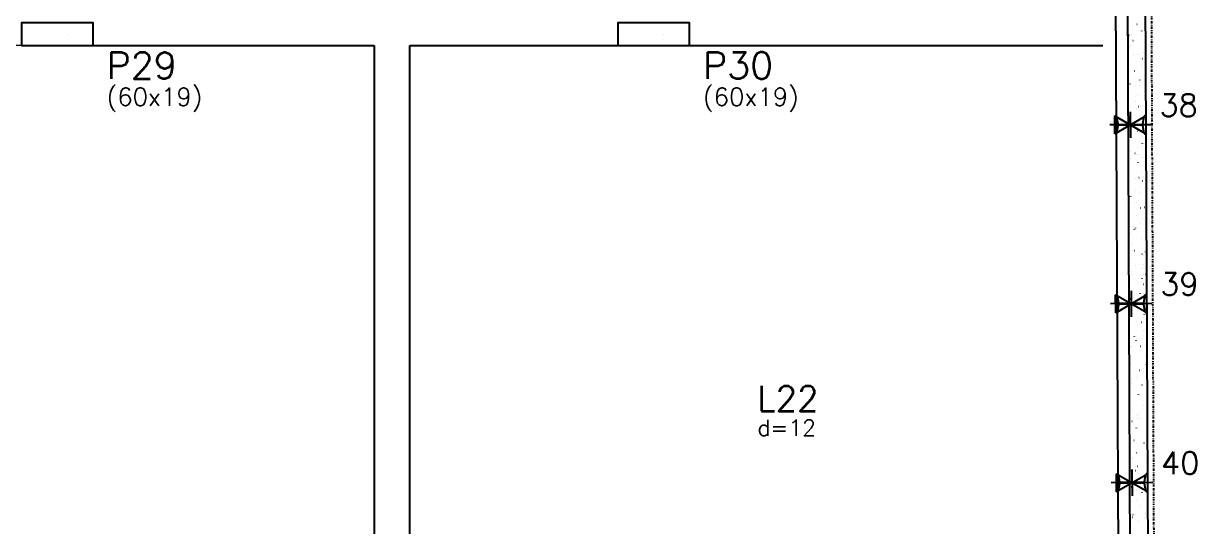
# Model space of a CAD drawing. Extents: x -40810 to 33675, y -2018 to 21213.
# Drawn here: x 26302 to 27286, y 2185 to 2607 of the extents above; entities that cross this region are included whole.
import ezdxf

# ---------------------------------------------------------------- set-up
doc = ezdxf.new("R2010")
doc.units = 0
doc.linetypes.add('ESTILO_TQS_0003', pattern=[1.5, 0.5, -0.4, 0.1, -0.5])
doc.layers.get('0').update_dxf_attribs({"color": 1, "lineweight": 9})
for name, color, linetype in [('1', 5, 'Continuous'), ('10', 7, 'Continuous'), ('12', 3, 'Continuous'), ('13', 7, 'Continuous'), ('19', 5, 'Continuous'), ('24', 5, 'ESTILO_TQS_0003'), ('242', 3, 'Continuous'), ('3', 2, 'Continuous'), ('49', 20, 'Continuous'), ('51', 6, 'Continuous'), ('52', 21, 'Continuous'), ('9', 3, 'Continuous')]:
    doc.layers.add(name, color=color, linetype=linetype)
doc.layers.add('SARRAFO_2_2X7', color=24, linetype='Continuous', lineweight=15)
doc.styles.get("Standard").update_dxf_attribs({"font": 'romans.shx', "width": 0.8})

# ---------------------------------------------------------------- blocks, each defined once
blk = doc.blocks.new('_H9EFD498501-004')
for p, q in [((3963.743841, 3129.511517), (3963.743841, 3129.511517)), ((3963.743841, 3129.511517), (3963.743841, 3129.511517)), ((3963.743841, 3129.511517), (3963.743841, 3129.511517)), ((3967.936705, 3130.441052), (3968.009927, 3130.457285)), ((3971.597815, 3131.252701), (3971.671037, 3131.268934)), ((3978.079411, 3128.664199), (3978.125068, 3128.723701)), ((3963.777037, 3122.131784), (3963.777037, 3122.131784)), ((3963.777037, 3122.131784), (3963.777037, 3122.131784)), ((3963.777037, 3122.131784), (3963.777037, 3122.131784)), ((3964.933177, 3122.182262), (3965.008105, 3122.185534)), ((3966.806392, 3122.264049), (3966.881321, 3122.26732)), ((3967.683641, 3125.729411), (3967.693431, 3125.803769)), ((3975.647969, 3122.65008), (3975.722898, 3122.653352)), ((3975.682413, 3125.54037), (3975.72807, 3125.599872)), ((3963.801768, 3116.633801), (3963.801768, 3116.633801)), ((3963.801768, 3116.633801), (3963.801768, 3116.633801)), ((3963.831179, 3110.095542), (3963.831179, 3110.095542)), ((3963.831179, 3110.095542), (3963.831179, 3110.095542)), ((3963.831179, 3110.095542), (3963.831179, 3110.095542)), ((3965.683506, 3112.509542), (3965.729164, 3112.569043)), ((3966.092854, 3113.646177), (3966.102643, 3113.720535)), ((3968.292591, 3117.629392), (3968.365813, 3117.645625)), ((3969.427389, 3117.388665), (3969.473046, 3117.448166)), ((3963.859695, 3103.756085), (3963.859695, 3103.756085)), ((3963.859695, 3103.756085), (3963.859695, 3103.756085)), ((3963.859695, 3103.756085), (3963.859695, 3103.756085)), ((3963.867453, 3102.031597), (3963.867453, 3102.031597)), ((3963.867453, 3102.031597), (3963.867453, 3102.031597)), ((3964.360153, 3102.053109), (3964.435081, 3102.05638)), ((3964.428645, 3101.005255), (3964.438434, 3101.079613)), ((3969.014589, 3104.898898), (3969.087811, 3104.915131)), ((3972.675699, 3105.710546), (3972.748921, 3105.726779)), ((3974.475516, 3102.494755), (3974.550445, 3102.498026)), ((3976.348731, 3102.576541), (3976.42366, 3102.579813)), ((3977.179957, 3107.82169), (3977.189747, 3107.896048)), ((3963.890458, 3096.917321), (3963.890458, 3096.917321)), ((3963.917623, 3090.87837), (3963.917623, 3090.87837)), ((3963.917623, 3090.87837), (3963.917623, 3090.87837)), ((3969.370475, 3092.087238), (3969.443697, 3092.103471)), ((3975.691959, 3096.519218), (3975.701748, 3096.593577)), ((3975.857643, 3094.143045), (3975.9033, 3094.202546)), ((3978.254641, 3097.266873), (3978.300298, 3097.326375)), ((3963.957868, 3081.93141), (3963.957868, 3081.93141)), ((3963.97261, 3078.654168), (3963.97261, 3078.654168)), ((3963.97261, 3078.654168), (3963.97261, 3078.654168)), ((3963.97261, 3078.654168), (3963.97261, 3078.654168)), ((3965.060915, 3081.97957), (3965.135844, 3081.982841)), ((3965.858736, 3081.112216), (3965.904393, 3081.171718)), ((3969.602619, 3085.991339), (3969.648276, 3086.050841)), ((3970.092473, 3079.356744), (3970.165695, 3079.372977)), ((3973.753583, 3080.168392), (3973.826805, 3080.184625)), ((3973.902492, 3082.365602), (3973.977421, 3082.368873)), ((3974.101171, 3084.435984), (3974.11096, 3084.510342)), ((3963.97555, 3078.000654), (3963.97555, 3078.000654)), ((3963.97555, 3078.000654), (3963.97555, 3078.000654)), ((3963.97555, 3078.000654), (3963.97555, 3078.000654)), ((3972.436962, 3071.795062), (3972.446751, 3071.869421)), ((3964.033477, 3065.122939), (3964.033477, 3065.122939)), ((3964.033477, 3065.122939), (3964.033477, 3065.122939)), ((3964.048284, 3061.831223), (3964.048284, 3061.831223)), ((3964.048284, 3061.831223), (3964.048284, 3061.831223)), ((3964.048284, 3061.831223), (3964.048284, 3061.831223)), ((3970.448359, 3066.545084), (3970.521582, 3066.561317)), ((3970.948963, 3060.492591), (3970.958753, 3060.566949)), ((3972.730039, 3062.210276), (3972.804968, 3062.213548)), ((3974.603254, 3062.292063), (3974.678183, 3062.295334)), ((3976.032873, 3062.745719), (3976.07853, 3062.805221)), ((3978.429871, 3065.869548), (3978.475528, 3065.929049)), ((3964.091404, 3052.245223), (3964.091404, 3052.245223)), ((3964.091404, 3052.245223), (3964.091404, 3052.245223)), ((3964.091404, 3052.245223), (3964.091404, 3052.245223)), ((3966.033966, 3049.71489), (3966.079623, 3049.774392)), ((3969.777849, 3054.594013), (3969.823506, 3054.653515)), ((3971.170357, 3053.814589), (3971.243579, 3053.830822)), ((3974.831467, 3054.626238), (3974.904689, 3054.642471)), ((3964.114041, 3047.212795), (3964.114041, 3047.212795)), ((3964.114041, 3047.212795), (3964.114041, 3047.212795)), ((3964.114041, 3047.212795), (3964.114041, 3047.212795)), ((3964.138699, 3041.731036), (3964.138699, 3041.731036)), ((3964.138699, 3041.731036), (3964.138699, 3041.731036)), ((3964.149331, 3039.367508), (3964.149331, 3039.367508)), ((3964.149331, 3039.367508), (3964.149331, 3039.367508)), ((3969.358175, 3048.409356), (3969.367965, 3048.483715)), ((3971.526244, 3041.00293), (3971.599466, 3041.019163)), ((3972.157015, 3042.081123), (3972.231944, 3042.084394)), ((3967.693966, 3035.768435), (3967.703756, 3035.842793)), ((3976.208102, 3031.348393), (3976.25376, 3031.407895)), ((3978.605101, 3034.472222), (3978.650758, 3034.531724)), ((3978.95728, 3031.282398), (3978.96707, 3031.356757)), ((3964.207258, 3026.489792), (3964.207258, 3026.489792)), ((3964.207258, 3026.489792), (3964.207258, 3026.489792)), ((3964.207258, 3026.489792), (3964.207258, 3026.489792)), ((3964.229114, 3021.630849), (3964.229114, 3021.630849)), ((3964.229114, 3021.630849), (3964.229114, 3021.630849)), ((3964.229114, 3021.630849), (3964.229114, 3021.630849)), ((3966.205968, 3024.465963), (3966.215757, 3024.540321)), ((3969.953079, 3023.196688), (3969.998736, 3023.256189)), ((3970.984562, 3021.925798), (3971.059491, 3021.929069)), ((3972.248241, 3028.272435), (3972.321463, 3028.288668)), ((3972.857777, 3022.007584), (3972.932706, 3022.010856)), ((3975.909351, 3029.084084), (3975.982573, 3029.100317)), ((3964.255472, 3015.771422), (3964.255472, 3015.771422)), ((3964.255472, 3015.771422), (3964.255472, 3015.771422)), ((3964.255472, 3015.771422), (3964.255472, 3015.771422)), ((3964.265185, 3013.612076), (3964.265185, 3013.612076)), ((3964.265185, 3013.612076), (3964.265185, 3013.612076)), ((3964.282095, 3009.852704), (3964.282095, 3009.852704)), ((3964.282095, 3009.852704), (3964.282095, 3009.852704)), ((3964.61518, 3012.382729), (3964.624969, 3012.457087)), ((3966.209196, 3018.317565), (3966.254853, 3018.377066)), ((3972.604128, 3015.460776), (3972.67735, 3015.477009)), ((3977.366492, 3019.199164), (3977.376282, 3019.273522)), ((3964.31953, 3001.530662), (3964.31953, 3001.530662)), ((3964.31953, 3001.530662), (3964.31953, 3001.530662)), ((3964.323112, 3000.734361), (3964.323112, 3000.734361)), ((3964.323112, 3000.734361), (3964.323112, 3000.734361)), ((3964.323112, 3000.734361), (3964.323112, 3000.734361)), ((3970.411538, 3001.796644), (3970.486467, 3001.799916)), ((3973.326125, 3002.730281), (3973.399348, 3002.746514)), ((3975.702283, 3006.558242), (3975.712073, 3006.6326)), ((3976.383332, 2999.951068), (3976.428989, 3000.010569)), ((3976.987235, 3003.541929), (3977.060458, 3003.558162)), ((3978.78033, 3003.074897), (3978.825988, 3003.134398)), ((3970.128309, 2991.799362), (3970.173966, 2991.858864)), ((3974.214285, 2995.255771), (3974.224074, 2995.330129)), ((3964.381039, 2987.856645), (3964.381039, 2987.856645)), ((3964.381039, 2987.856645), (3964.381039, 2987.856645)), ((3964.396902, 2984.330048), (3964.396902, 2984.330048)), ((3964.396902, 2984.330048), (3964.396902, 2984.330048)), ((3964.396902, 2984.330048), (3964.396902, 2984.330048)), ((3964.409945, 2981.430475), (3964.409945, 2981.430475)), ((3964.409945, 2981.430475), (3964.409945, 2981.430475)), ((3964.409945, 2981.430475), (3964.409945, 2981.430475)), ((3966.384426, 2986.920239), (3966.430083, 2986.979741)), ((3969.239085, 2981.641319), (3969.314014, 2981.644591)), ((3971.1123, 2981.723106), (3971.187229, 2981.726377)), ((3972.623497, 2983.172536), (3972.633286, 2983.246895)), ((3973.682012, 2989.918621), (3973.755234, 2989.934854)), ((3964.438966, 2974.97893), (3964.438966, 2974.97893)), ((3964.438966, 2974.97893), (3964.438966, 2974.97893)), ((3964.438966, 2974.97893), (3964.438966, 2974.97893)), ((3970.959288, 2970.531614), (3970.969077, 2970.605973)), ((3974.404009, 2977.188127), (3974.477232, 2977.20436)), ((3978.06512, 2977.999775), (3978.138342, 2978.016008)), ((3978.95556, 2971.677571), (3979.001217, 2971.737072)), ((3964.496893, 2962.101214), (3964.496893, 2962.101214)), ((3964.496893, 2962.101214), (3964.496893, 2962.101214)), ((3964.500361, 2961.330288), (3964.500361, 2961.330288)), ((3964.500361, 2961.330288), (3964.500361, 2961.330288)), ((3968.666061, 2961.512166), (3968.74099, 2961.515437)), ((3974.759896, 2964.376467), (3974.833118, 2964.3927)), ((3976.558562, 2968.553742), (3976.604219, 2968.613244)), ((3978.781424, 2961.953812), (3978.856353, 2961.957084)), ((3964.538333, 2952.888675), (3964.538333, 2952.888675)), ((3964.538333, 2952.888675), (3964.538333, 2952.888675)), ((3964.538333, 2952.888675), (3964.538333, 2952.888675)), ((3966.559656, 2955.522914), (3966.605313, 2955.582415)), ((3969.471289, 2959.229143), (3969.481079, 2959.303501)), ((3970.303538, 2960.402037), (3970.349196, 2960.461538)), ((3975.481894, 2951.645973), (3975.555116, 2951.662205)), ((3979.143004, 2952.457621), (3979.216226, 2952.473854)), ((3964.55482, 2949.223499), (3964.55482, 2949.223499)), ((3964.55482, 2949.223499), (3964.55482, 2949.223499)), ((3964.55482, 2949.223499), (3964.55482, 2949.223499)), ((3964.590776, 2941.2301), (3964.590776, 2941.2301)), ((3964.590776, 2941.2301), (3964.590776, 2941.2301)), ((3964.590776, 2941.2301), (3964.590776, 2941.2301)), ((3967.493608, 2941.356841), (3967.568537, 2941.360112)), ((3967.880501, 2947.145909), (3967.890291, 2947.220267)), ((3969.366823, 2941.438627), (3969.441752, 2941.441899)), ((3978.2084, 2941.824659), (3978.283329, 2941.82793)), ((3978.967605, 2941.321422), (3978.977394, 2941.39578)), ((3964.612747, 2936.345783), (3964.612747, 2936.345783)), ((3964.612747, 2936.345783), (3964.612747, 2936.345783)), ((3966.216292, 2934.504987), (3966.226082, 2934.579345)), ((3975.83778, 2938.834313), (3975.911002, 2938.850546)), ((3976.733792, 2937.156417), (3976.779449, 2937.215918)), ((3979.13079, 2940.280245), (3979.176447, 2940.339747)), ((3964.670674, 2923.468068), (3964.670674, 2923.468068)), ((3964.670674, 2923.468068), (3964.670674, 2923.468068)), ((3964.670674, 2923.468068), (3964.670674, 2923.468068)), ((3964.673733, 2922.788087), (3964.673733, 2922.788087)), ((3964.673733, 2922.788087), (3964.673733, 2922.788087)), ((3964.673733, 2922.788087), (3964.673733, 2922.788087)), ((3964.679764, 2921.447302), (3964.679764, 2921.447302)), ((3964.679764, 2921.447302), (3964.679764, 2921.447302)), ((3964.679764, 2921.447302), (3964.679764, 2921.447302)), ((3964.728294, 2923.202515), (3964.738083, 2923.276874)), ((3966.734886, 2924.125588), (3966.780543, 2924.185089)), ((3966.920584, 2921.227687), (3966.995513, 2921.230959)), ((3970.478768, 2929.004711), (3970.524425, 2929.064212)), ((3976.559778, 2926.103818), (3976.633, 2926.120051)), ((3977.035947, 2921.669334), (3977.110876, 2921.672605)), ((3977.479606, 2930.018951), (3977.489396, 2930.093309)), ((3978.909163, 2921.75112), (3978.984091, 2921.754392)), ((3964.681192, 2921.129913), (3964.681192, 2921.129913)), ((3964.681192, 2921.129913), (3964.681192, 2921.129913)), ((3975.888818, 2917.935716), (3975.898608, 2918.010075)), ((3976.915664, 2913.292159), (3976.988887, 2913.308392)), ((3964.728601, 2910.590352), (3964.728601, 2910.590352)), ((3964.728601, 2910.590352), (3964.728601, 2910.590352)), ((3974.224609, 2905.294794), (3974.234399, 2905.369153)), ((3976.462923, 2901.54018), (3976.537852, 2901.543452)), ((3976.909022, 2905.759091), (3976.954679, 2905.818592)), ((3979.30602, 2908.88292), (3979.351677, 2908.942421)), ((3964.771607, 2901.029726), (3964.771607, 2901.029726)), ((3964.771607, 2901.029726), (3964.771607, 2901.029726)), ((3964.771607, 2901.029726), (3964.771607, 2901.029726)), ((3964.786528, 2897.712636), (3964.786528, 2897.712636)), ((3964.786528, 2897.712636), (3964.786528, 2897.712636)), ((3964.786528, 2897.712636), (3964.786528, 2897.712636)), ((3965.748131, 2901.072362), (3965.82306, 2901.075634)), ((3966.910115, 2892.728262), (3966.955772, 2892.787764)), ((3967.621346, 2901.154149), (3967.696275, 2901.15742)), ((3970.653998, 2897.607385), (3970.699655, 2897.666887)), ((3972.736611, 2893.992323), (3972.7464, 2894.066681)), ((3977.637662, 2900.561664), (3977.710884, 2900.577897)), ((3964.821195, 2890.005928), (3964.821195, 2890.005928)), ((3964.821195, 2890.005928), (3964.821195, 2890.005928)), ((3964.821195, 2890.005928), (3964.821195, 2890.005928)), ((3964.844455, 2884.834921), (3964.886775, 2884.844303)), ((3964.844455, 2884.834921), (3964.844455, 2884.834921)), ((3971.145823, 2881.909089), (3971.155612, 2881.983447)), ((3977.993549, 2887.750005), (3978.066771, 2887.766238)), ((3964.862023, 2880.929539), (3964.862023, 2880.929539)), ((3964.862023, 2880.929539), (3964.862023, 2880.929539)), ((3965.175107, 2880.943209), (3965.250035, 2880.94648)), ((3975.29047, 2881.384855), (3975.365399, 2881.388127)), ((3977.084252, 2874.361765), (3977.129909, 2874.421267)), ((3977.163686, 2881.466642), (3977.238614, 2881.469913)), ((3978.715546, 2875.01951), (3978.788768, 2875.035743)), ((3979.48125, 2877.485594), (3979.526907, 2877.545096)), ((3964.902383, 2871.957205), (3964.902383, 2871.957205)), ((3964.902383, 2871.957205), (3964.902383, 2871.957205)), ((3964.902383, 2871.957205), (3964.902383, 2871.957205)), ((3969.481614, 2869.268167), (3969.491403, 2869.342525)), ((3970.829228, 2866.21006), (3970.874885, 2866.269561)), ((3979.071433, 2862.20785), (3979.144655, 2862.224083)), ((3964.952438, 2860.829352), (3964.952438, 2860.829352)), ((3964.96031, 2859.07949), (3964.96031, 2859.07949)), ((3964.962626, 2858.564555), (3964.962626, 2858.564555)), ((3964.962626, 2858.564555), (3964.962626, 2858.564555)), ((3964.962626, 2858.564555), (3964.962626, 2858.564555)), ((3965.875869, 2860.86967), (3965.950798, 2860.872942)), ((3965.891437, 2859.285916), (3965.964659, 2859.302149)), ((3967.085345, 2861.330937), (3967.131002, 2861.390438)), ((3967.993615, 2857.965695), (3968.003405, 2858.040054)), ((3974.717446, 2861.255702), (3974.792375, 2861.258973)), ((3979.15414, 2852.698896), (3979.163929, 2852.773255)), ((3965.018237, 2846.201774), (3965.018237, 2846.201774)), ((3965.018237, 2846.201774), (3965.018237, 2846.201774)), ((3965.018237, 2846.201774), (3965.018237, 2846.201774)), ((3966.402827, 2845.882461), (3966.412617, 2845.956819)), ((3977.259482, 2842.96444), (3977.305139, 2843.023941)), ((3979.65648, 2846.088268), (3979.702137, 2846.14777)), ((3979.79343, 2849.477356), (3979.866652, 2849.493589)), ((3965.042854, 2840.729165), (3965.042854, 2840.729165)), ((3965.042854, 2840.729165), (3965.042854, 2840.729165)), ((3965.042854, 2840.729165), (3965.042854, 2840.729165)), ((3965.065371, 2835.723469), (3965.065371, 2835.723469)), ((3965.065371, 2835.723469), (3965.065371, 2835.723469)), ((3965.076164, 2833.324059), (3965.076164, 2833.324059)), ((3966.969321, 2833.743761), (3967.042543, 2833.759994)), ((3971.004458, 2834.812734), (3971.050115, 2834.872236)), ((3973.544993, 2841.100377), (3973.619922, 2841.103648)), ((3975.418208, 2841.182163), (3975.493137, 2841.185434)), ((3977.489931, 2840.057974), (3977.49972, 2840.132333)), ((3965.104057, 2827.123182), (3965.104057, 2827.123182)), ((3965.104057, 2827.123182), (3965.104057, 2827.123182)), ((3965.104057, 2827.123182), (3965.104057, 2827.123182)), ((3967.260575, 2829.933611), (3967.306232, 2829.993112)), ((3976.001932, 2828.755503), (3976.011722, 2828.829861)), ((3965.133269, 2820.628978), (3965.133269, 2820.628978)), ((3965.133269, 2820.628978), (3965.133269, 2820.628978)), ((3965.134091, 2820.446343), (3965.134091, 2820.446343)), ((3965.134091, 2820.446343), (3965.134091, 2820.446343)), ((3965.134091, 2820.446343), (3965.134091, 2820.446343)), ((3972.971969, 2820.971223), (3973.046898, 2820.974495)), ((3974.411144, 2816.672269), (3974.420934, 2816.746627)), ((3979.831709, 2814.690943), (3979.877367, 2814.750444)), ((3965.192018, 2807.568627), (3965.192018, 2807.568627)), ((3968.047205, 2808.201607), (3968.120427, 2808.21784)), ((3971.179688, 2803.415408), (3971.225345, 2803.47491)), ((3972.746935, 2804.031347), (3972.756725, 2804.105705)), ((3977.434711, 2811.567114), (3977.480368, 2811.626615)), ((3965.223685, 2800.528791), (3965.223685, 2800.528791)), ((3965.223685, 2800.528791), (3965.223685, 2800.528791)), ((3965.223685, 2800.528791), (3965.223685, 2800.528791)), ((3965.245488, 2795.681808), (3965.245488, 2795.681808)), ((3965.245488, 2795.681808), (3965.245488, 2795.681808)), ((3965.245488, 2795.681808), (3965.245488, 2795.681808)), ((3965.249945, 2794.690912), (3965.249945, 2794.690912)), ((3965.249945, 2794.690912), (3965.249945, 2794.690912)), ((3965.249945, 2794.690912), (3965.249945, 2794.690912)), ((3967.435805, 2798.536285), (3967.481462, 2798.595787)), ((3971.799516, 2800.815898), (3971.874445, 2800.81917)), ((3973.672731, 2800.897684), (3973.74766, 2800.900956)), ((3971.258937, 2792.728875), (3971.268726, 2792.803234)), ((3965.307872, 2781.813196), (3965.307872, 2781.813196)), ((3965.307872, 2781.813196), (3965.307872, 2781.813196)), ((3965.307872, 2781.813196), (3965.307872, 2781.813196)), ((3965.3141, 2780.428604), (3965.3141, 2780.428604)), ((3965.3141, 2780.428604), (3965.3141, 2780.428604)), ((3965.463979, 2781.847804), (3965.537201, 2781.864037)), ((3969.125089, 2782.659453), (3969.198311, 2782.675686)), ((3969.668149, 2780.645641), (3969.677938, 2780.719999)), ((3971.226492, 2780.686745), (3971.301421, 2780.690016)), ((3977.609941, 2780.169788), (3977.655598, 2780.22929)), ((3980.006939, 2783.293617), (3980.052596, 2783.353119)), ((3965.365799, 2768.935481), (3965.365799, 2768.935481)), ((3965.365799, 2768.935481), (3965.365799, 2768.935481)), ((3965.386918, 2764.240435), (3965.386918, 2764.240435)), ((3965.386918, 2764.240435), (3965.386918, 2764.240435)), ((3965.386918, 2764.240435), (3965.386918, 2764.240435)), ((3965.819866, 2769.036145), (3965.893088, 2769.052378)), ((3967.611035, 2767.13896), (3967.656692, 2767.198461)), ((3968.00394, 2768.004719), (3968.013729, 2768.079077)), ((3971.354918, 2772.018083), (3971.400575, 2772.077584)), ((3965.404516, 2760.328417), (3965.404516, 2760.328417)), ((3965.404516, 2760.328417), (3965.404516, 2760.328417)), ((3965.404516, 2760.328417), (3965.404516, 2760.328417)), ((3965.423726, 2756.057765), (3965.423726, 2756.057765)), ((3965.423726, 2756.057765), (3965.423726, 2756.057765)), ((3965.423726, 2756.057765), (3965.423726, 2756.057765)), ((3966.515941, 2756.702248), (3966.525731, 2756.776606)), ((3966.541863, 2756.30565), (3966.615085, 2756.321883)), ((3970.054039, 2760.53142), (3970.128968, 2760.534691)), ((3970.202973, 2757.117299), (3970.276195, 2757.133532)), ((3971.927254, 2760.613206), (3972.002183, 2760.616477)), ((3979.267254, 2763.518683), (3979.277043, 2763.593041)), ((3965.457008, 2748.658852), (3965.457008, 2748.658852)), ((3965.457008, 2748.658852), (3965.457008, 2748.658852)), ((3965.457008, 2748.658852), (3965.457008, 2748.658852)), ((3977.676466, 2751.435449), (3977.686255, 2751.509807)), ((3977.785171, 2748.772463), (3977.830828, 2748.831964)), ((3980.182169, 2751.896291), (3980.227826, 2751.955793)), ((3965.481653, 2743.18005), (3965.481653, 2743.18005)), ((3965.481653, 2743.18005), (3965.481653, 2743.18005)), ((3965.494931, 2740.22823), (3965.494931, 2740.22823)), ((3965.494931, 2740.22823), (3965.494931, 2740.22823)), ((3966.89775, 2743.493991), (3966.970972, 2743.510224)), ((3967.786265, 2735.741634), (3967.831922, 2735.801136)), ((3969.481015, 2740.402266), (3969.555944, 2740.405538)), ((3971.530147, 2740.620757), (3971.575804, 2740.680259)), ((3976.012257, 2738.794527), (3976.022046, 2738.868885)), ((3979.596378, 2740.843912), (3979.671307, 2740.847184)), ((3965.528349, 2732.799062), (3965.528349, 2732.799062)), ((3965.528349, 2732.799062), (3965.528349, 2732.799062)), ((3965.528349, 2732.799062), (3965.528349, 2732.799062)), ((3965.53958, 2730.302334), (3965.53958, 2730.302334)), ((3965.53958, 2730.302334), (3965.53958, 2730.302334)), ((3965.53958, 2730.302334), (3965.53958, 2730.302334)), ((3967.619747, 2730.763496), (3967.69297, 2730.779729)), ((3971.280857, 2731.575144), (3971.35408, 2731.591377)), ((3974.524258, 2727.492055), (3974.534048, 2727.566414)), ((3965.585347, 2720.128043), (3965.585347, 2720.128043)), ((3965.585347, 2720.128043), (3965.585347, 2720.128043)), ((3965.585347, 2720.128043), (3965.585347, 2720.128043)), ((3965.597507, 2717.424618), (3965.597507, 2717.424618)), ((3965.597507, 2717.424618), (3965.597507, 2717.424618)), ((3967.975634, 2717.951836), (3968.048856, 2717.968069)), ((3968.308562, 2720.246941), (3968.383491, 2720.250212)), ((3970.181777, 2720.328727), (3970.256706, 2720.331999)), ((3972.93347, 2715.408821), (3972.94326, 2715.483179)), ((3977.960401, 2717.375137), (3978.006058, 2717.434639)), ((3979.023354, 2720.714759), (3979.098283, 2720.71803)), ((3980.357399, 2720.498966), (3980.403056, 2720.558467))]:
    blk.add_line(p, q)

msp = doc.modelspace()

# ---------------------------------------------------------------- linework, layer by layer
at = {"linetype": 'Continuous', "ltscale": 30}
msp.add_lwpolyline([(26596.129, 2588.586), (26360.629, 2588.586), (26300.629, 2588.586), (25794.629, 2588.586), (25794.629, 2186.086), (25794.629, 2111.086), (25794.629, 1821.586), (26596.129, 1821.586), (26596.129, 1856.086)], close=True, dxfattribs=at)
msp.add_lwpolyline([(26596.129, 2588.586), (26360.629, 2588.586), (26300.629, 2588.586), (25794.629, 2588.586), (25794.629, 2186.086), (25794.629, 2111.086), (25794.629, 1821.586), (26596.129, 1821.586), (26596.129, 1856.086)], close=True, dxfattribs=at)
msp.add_lwpolyline([(26596.129, 2588.586), (26360.629, 2588.586), (26300.629, 2588.586), (25794.629, 2588.586), (25794.629, 2186.086), (25794.629, 2111.086), (25794.629, 1821.586), (26596.129, 1821.586), (26596.129, 1856.086)], close=True, dxfattribs=at)
msp.add_lwpolyline([(26596.129, 2588.586), (26360.629, 2588.586), (26300.629, 2588.586), (25794.629, 2588.586), (25794.629, 2186.086), (25794.629, 2111.086), (25794.629, 1821.586), (26596.129, 1821.586), (26596.129, 1856.086)], close=True, dxfattribs=at)
msp.add_lwpolyline([(26596.129, 2588.586), (26360.629, 2588.586), (26300.629, 2588.586), (25794.629, 2588.586), (25794.629, 2186.086), (25794.629, 2111.086), (25794.629, 1821.586), (26596.129, 1821.586), (26596.129, 1856.086)], close=True, dxfattribs=at)
msp.add_lwpolyline([(26596.129, 2588.586), (26360.629, 2588.586), (26300.629, 2588.586), (25794.629, 2588.586), (25794.629, 2186.086), (25794.629, 2111.086), (25794.629, 1821.586), (26596.129, 1821.586), (26596.129, 1856.086)], close=True, dxfattribs=at)
at = {"layer": '1'}
for points in [[(26360.629, 2588.586), (26596.129, 2588.586)], [(26596.129, 2588.586), (26596.129, 1856.086)], [(26626.129, 1986.586), (26626.129, 2588.586)], [(26626.129, 2588.586), (26800.629, 2588.586)], [(26860.629, 2588.586), (27207.127, 2588.586)]]:
    msp.add_lwpolyline(points, dxfattribs=at)
at = {"layer": '24'}
msp.add_line((27243.974, 3471.387), (27261.131, -342.754), dxfattribs=at)
at = {"layer": '242'}
for p, q in [((26339.129, 2598.086), (26339.129, 2598.086)), ((26839.129, 2598.086), (26839.129, 2598.086))]:
    msp.add_line(p, q, dxfattribs=at)
at = {"layer": '3'}
for points in [[(26300.629, 2588.586), (26360.629, 2588.586), (26360.629, 2607.586), (26300.629, 2607.586), (26300.629, 2588.586)], [(26800.629, 2588.586), (26860.629, 2588.586), (26860.629, 2607.586), (26800.629, 2607.586), (26800.629, 2588.586)]]:
    msp.add_lwpolyline(points, dxfattribs=at)
at = {"layer": '49'}
for p, q in [((27236.515, 4018.15), (27256.109, -337.781)), ((27221.582, 4003.172), (27233.609, 1329.498)), ((27211.627, 3993.172), (27228.878, 157.953))]:
    msp.add_line(p, q, dxfattribs=at)
at = {"layer": '51'}
for p, q in [((27217.211, 2529.424), (27217.965, 2529.428)), ((27217.278, 2514.425), (27217.211, 2529.424)), ((27218.576, 2528.948), (27219.668, 2522.812)), ((27218.642, 2528.574), (27241.847, 2515.392)), ((27218.702, 2515.288), (27241.787, 2528.678)), ((27230.196, 2532.892), (27230.294, 2511.074)), ((27240.813, 2522.907), (27241.85, 2529.052)), ((27242.457, 2529.538), (27243.211, 2529.541)), ((27243.211, 2529.541), (27243.278, 2514.542)), ((27247.593, 2522.061), (27212.896, 2521.905)), ((27219.676, 2521.059), (27218.639, 2514.914)), ((27220.278, 2522.332), (27240.207, 2522.421)), ((27240.21, 2521.634), (27220.282, 2521.545)), ((27241.913, 2515.018), (27240.821, 2521.154)), ((27218.033, 2514.428), (27217.278, 2514.425)), ((27243.278, 2514.542), (27242.524, 2514.538)), ((27230.87, 2382.916), (27230.968, 2361.098)), ((27248.268, 2372.085), (27213.571, 2371.929)), ((27217.886, 2379.449), (27218.64, 2379.452)), ((27217.953, 2364.449), (27217.886, 2379.449)), ((27219.251, 2378.972), (27220.343, 2372.836)), ((27220.351, 2371.083), (27219.314, 2364.938)), ((27219.317, 2378.599), (27242.522, 2365.416)), ((27219.377, 2365.312), (27242.462, 2378.703)), ((27220.952, 2372.356), (27240.881, 2372.446)), ((27240.885, 2371.659), (27220.957, 2371.569)), ((27241.488, 2372.931), (27242.525, 2379.077)), ((27242.588, 2365.043), (27241.496, 2371.178)), ((27243.131, 2379.562), (27243.885, 2379.566)), ((27243.885, 2379.566), (27243.953, 2364.566)), ((27218.707, 2364.452), (27217.953, 2364.449)), ((27243.953, 2364.566), (27243.199, 2364.562)), ((27231.545, 2232.916), (27231.643, 2211.098)), ((27218.56, 2229.449), (27219.314, 2229.452)), ((27218.628, 2214.449), (27218.56, 2229.449)), ((27219.925, 2228.972), (27221.017, 2222.836)), ((27219.992, 2228.599), (27243.196, 2215.416)), ((27220.051, 2215.312), (27243.136, 2228.703)), ((27242.163, 2222.931), (27243.2, 2229.077)), ((27243.806, 2229.562), (27244.56, 2229.566)), ((27244.56, 2229.566), (27244.628, 2214.566)), ((27248.943, 2222.085), (27214.245, 2221.929)), ((27219.382, 2214.452), (27218.628, 2214.449)), ((27221.025, 2221.083), (27219.988, 2214.938)), ((27221.627, 2222.356), (27241.556, 2222.446)), ((27241.56, 2221.659), (27221.632, 2221.569)), ((27243.263, 2215.043), (27242.171, 2221.178)), ((27244.628, 2214.566), (27243.873, 2214.562))]:
    msp.add_line(p, q, dxfattribs=at)
for centre, start, end in [((27217.968, 2528.803), 13.396504, 90.257729), ((27242.459, 2528.913), 90.257729, 167.118955), ((27220.276, 2522.957), 193.396581, 270.362725), ((27220.285, 2520.92), 90.257729, 167.118955), ((27240.204, 2523.046), 270.257729, 347.118955), ((27240.213, 2521.009), 13.396504, 90.257729), ((27218.03, 2515.053), 270.257729, 347.118955), ((27242.521, 2515.163), 193.396504, 270.257729), ((27218.643, 2378.827), 13.396504, 90.257729), ((27220.951, 2372.981), 193.396581, 270.362725), ((27220.96, 2370.944), 90.257729, 167.118955), ((27240.879, 2373.071), 270.257729, 347.118955), ((27240.888, 2371.034), 13.396504, 90.257729), ((27243.134, 2378.937), 90.257729, 167.118955), ((27218.704, 2365.077), 270.257729, 347.118955), ((27243.196, 2365.187), 193.396504, 270.257729), ((27219.317, 2228.827), 13.396504, 90.257729), ((27241.553, 2223.071), 270.257729, 347.118955), ((27243.809, 2228.937), 90.257729, 167.118955), ((27219.379, 2215.077), 270.257729, 347.118955), ((27221.625, 2222.981), 193.396581, 270.362725), ((27221.635, 2220.944), 90.257729, 167.118955), ((27241.563, 2221.034), 13.396504, 90.257729), ((27243.871, 2215.187), 193.396504, 270.257729)]:
    msp.add_arc(centre, 0.625, start, end, dxfattribs=at)
at = {"layer": 'SARRAFO_2_2X7', "linetype": 'Continuous', "ltscale": 30}
msp.add_lwpolyline([(26596.129, 2588.586), (26360.629, 2588.586), (26300.629, 2588.586), (25794.629, 2588.586), (25794.629, 2186.086), (25794.629, 2111.086), (25794.629, 1821.586), (26596.129, 1821.586), (26596.129, 1856.086)], close=True, dxfattribs=at)

# ---------------------------------------------------------------- block references
at = {"layer": '19'}
msp.add_blockref('_H9EFD498501-004', (23264.129, -524.914), dxfattribs=at)

# ---------------------------------------------------------------- texts
at = {"layer": '10'}
msp.add_text('L22', height=21, dxfattribs=at).set_placement((26917.488, 2282.082))
at = {"layer": '12'}
for p in [(26371.879, 2537.961), (26871.879, 2537.961)]:
    msp.add_text('(60x19)', height=15, dxfattribs=at).set_placement(p)
at = {"layer": '13'}
msp.add_text('d=12', height=13.5, dxfattribs=at).set_placement((26917.488, 2261.187))
at = {"layer": '52'}
for s, p in [('38', (27254.63, 2529.079)), ('39', (27255.305, 2379.103)), ('40', (27255.979, 2229.103))]:
    msp.add_text(s, height=18.75, dxfattribs=at).set_placement(p)
at = {"layer": '9'}
for s, p in [('P29', (26371.879, 2560.461)), ('P30', (26871.879, 2560.461))]:
    msp.add_text(s, height=22.5, dxfattribs=at).set_placement(p)

doc.saveas('drawing.dxf')
